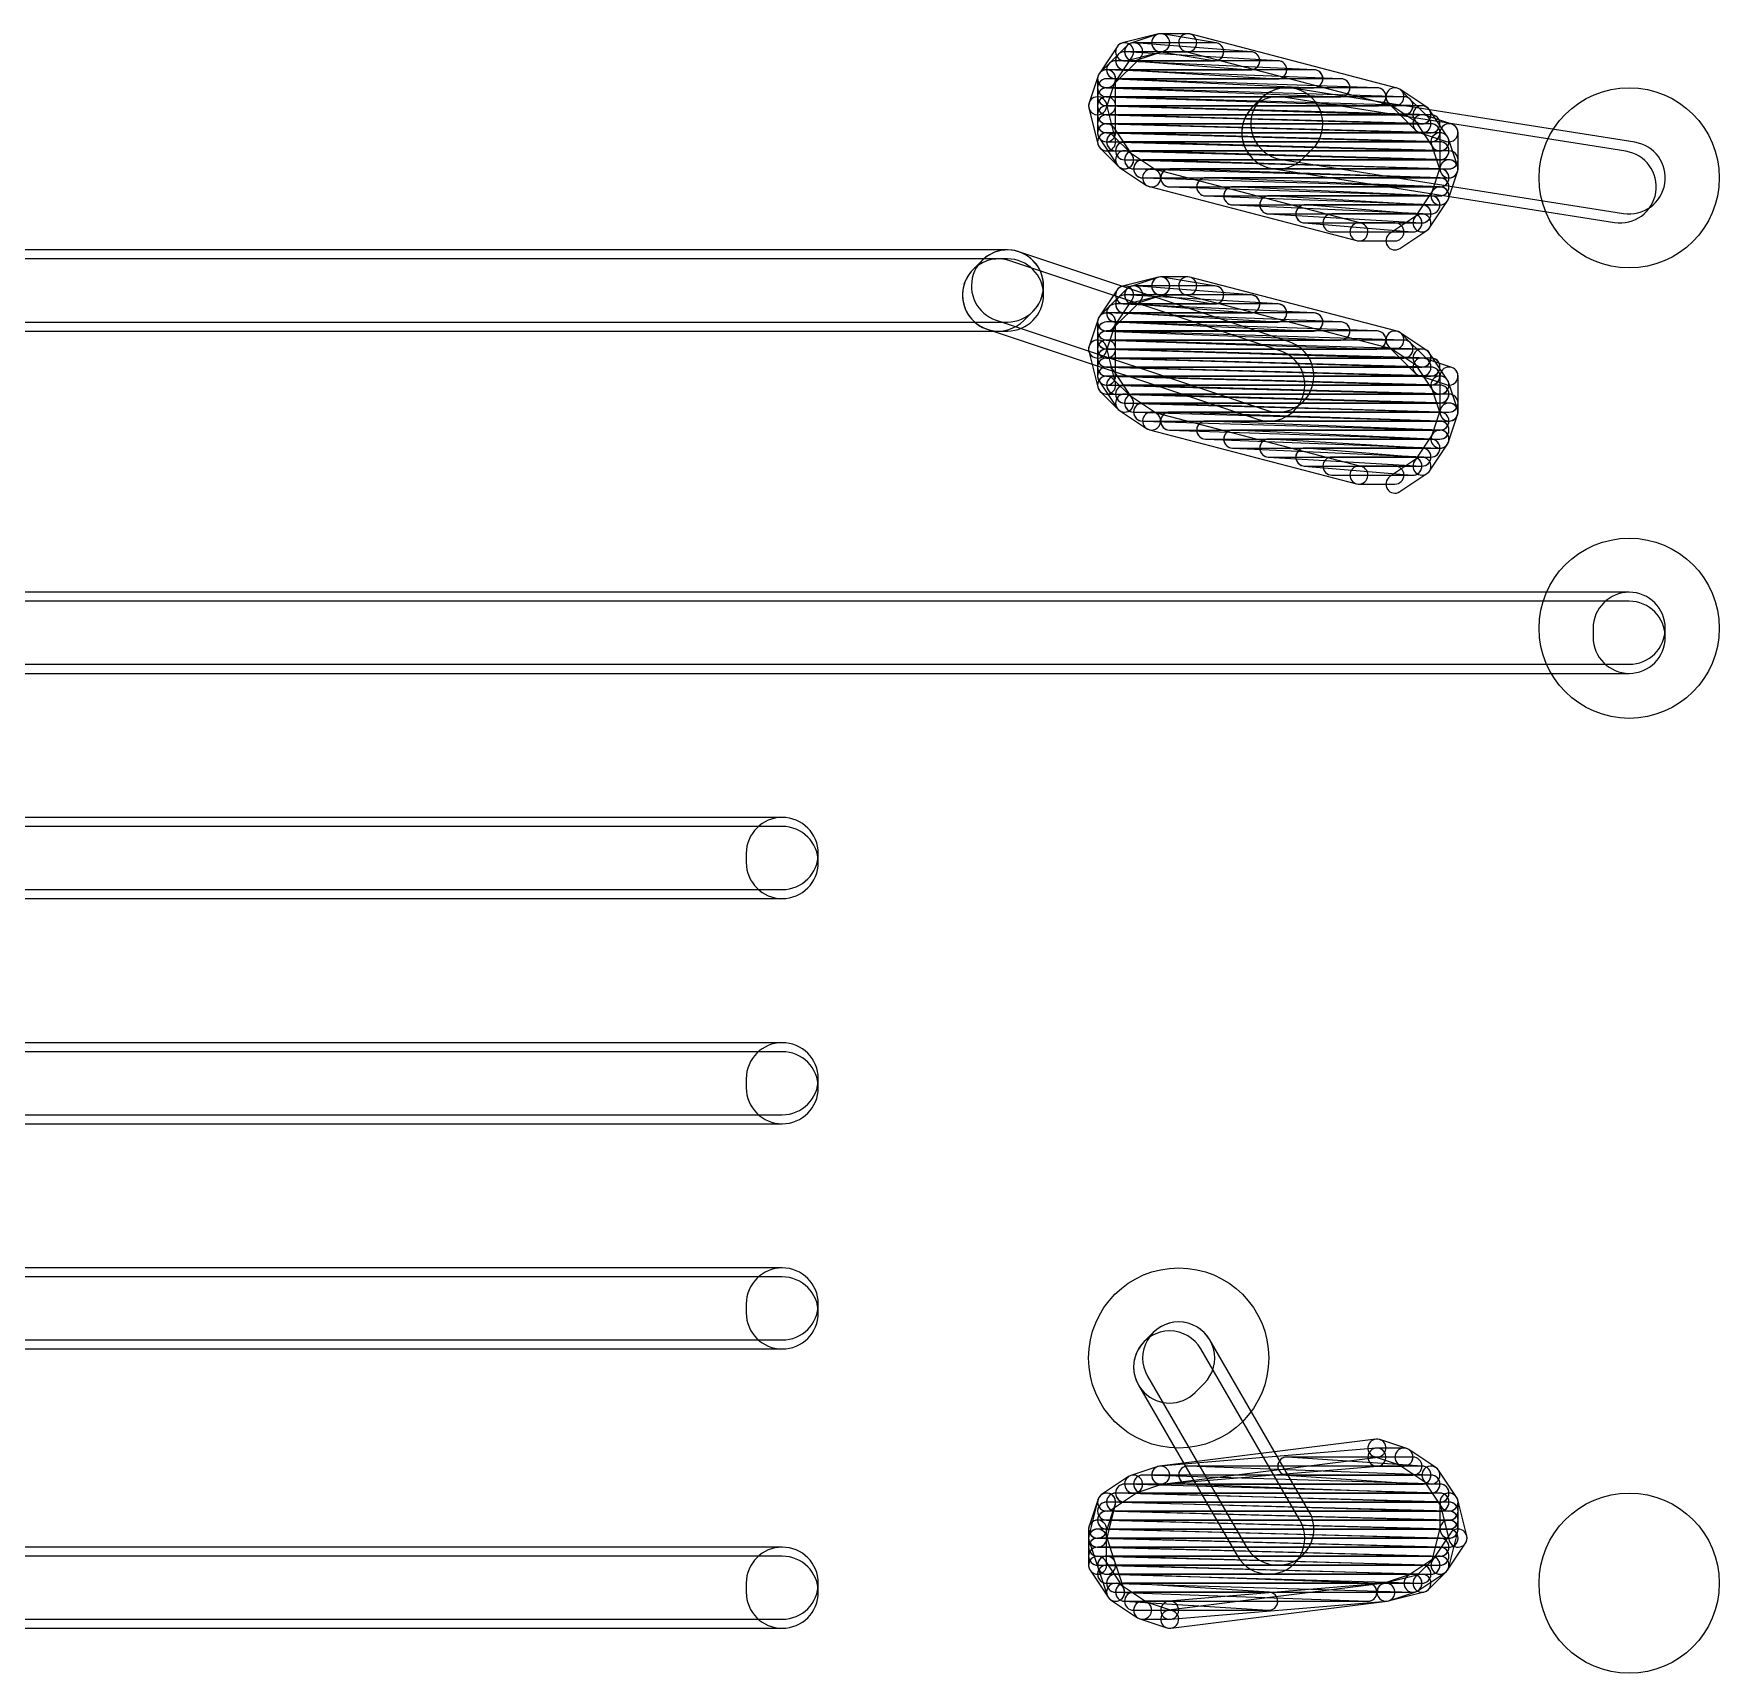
# Model space of a CAD drawing. Extents: x 2.7 to 76.1, y 3.1 to 47.6.
# Drawn here: x 70.28 to 75.032, y 12.182 to 16.805 of the extents above; entities that cross this region are included whole.
import ezdxf

# ---------------------------------------------------------------- set-up
doc = ezdxf.new("R2010")
doc.units = 0

msp = doc.modelspace()

# ---------------------------------------------------------------- linework, layer by layer
for points in [[(73.36262, 16.77245), (73.28642, 16.69625, 1), (73.322375, 16.660295), (73.398575, 16.736495, 1)], [(73.334045, 16.768575), (73.283245, 16.692375, 1), (73.32555, 16.66417), (73.37635, 16.74037, 1)], [(73.45063, 16.80454), (73.34903, 16.77914, 1), (73.361365, 16.729805), (73.462965, 16.755205, 1)], [(73.448755, 16.803995), (73.372555, 16.778595, 1), (73.38864, 16.73035), (73.46484, 16.75575, 1)], [(73.71275, 16.754425), (73.38255, 16.779825, 1), (73.378645, 16.72912), (73.708845, 16.70372, 1)], [(73.3806, 16.72905), (73.6092, 16.72905, 1), (73.6092, 16.7799), (73.3806, 16.7799, 1)], [(73.613375, 16.77955), (73.460975, 16.80495, 1), (73.45262, 16.754795), (73.60502, 16.729395, 1)], [(73.533, 16.8053), (73.4568, 16.8053, 1), (73.4568, 16.75445), (73.533, 16.75445, 1)], [(73.533, 16.8053), (73.4568, 16.8053, 1), (73.4568, 16.75445), (73.533, 16.75445, 1)], [(74.123615, 16.652075), (73.539415, 16.804475, 1), (73.52658, 16.75527), (74.11078, 16.60287, 1)], [(74.123615, 16.652075), (73.539415, 16.804475, 1), (73.52658, 16.75527), (74.11078, 16.60287, 1)], [(73.88975, 16.70367), (73.33095, 16.72907, 1), (73.328645, 16.678275), (73.887445, 16.652875, 1)], [(73.3298, 16.67825), (73.787, 16.67825, 1), (73.787, 16.7291), (73.3298, 16.7291, 1)], [(73.78849, 16.729055), (73.35669, 16.754455, 1), (73.353705, 16.70369), (73.785505, 16.67829, 1)], [(73.3552, 16.70365), (73.7108, 16.70365, 1), (73.7108, 16.7545), (73.3552, 16.7545, 1)], [(73.280275, 16.686315), (73.254875, 16.610115, 1), (73.30312, 16.59403), (73.32852, 16.67023, 1)], [(73.965775, 16.67828), (73.305375, 16.70368, 1), (73.30342, 16.652865), (73.96382, 16.627465, 1)], [(73.3044, 16.65285), (73.8886, 16.65285, 1), (73.8886, 16.7037), (73.3044, 16.7037, 1)], [(73.278975, 16.678275), (73.278975, 16.602075, 1), (73.329825, 16.602075), (73.329825, 16.678275, 1)], [(74.067245, 16.652885), (73.305245, 16.678285, 1), (73.30355, 16.62746), (74.06555, 16.60206, 1)], [(74.14337, 16.627485), (73.30517, 16.652885, 1), (73.303625, 16.60206), (74.141825, 16.57666, 1)], [(73.3044, 16.62745), (73.9648, 16.62745, 1), (73.9648, 16.6783), (73.3044, 16.6783, 1)], [(73.3044, 16.60205), (74.0664, 16.60205, 1), (74.0664, 16.6529), (73.3044, 16.6529, 1)], [(73.74054, 16.62313), (73.71514, 16.59773, 1), (73.858855, 16.454015), (73.884255, 16.479415, 1)], [(74.793445, 16.499255), (73.828245, 16.651655, 1), (73.79655, 16.45089), (74.76175, 16.29849, 1)], [(74.211375, 16.56925), (74.135175, 16.64545, 1), (74.09922, 16.609495), (74.17542, 16.533295, 1)], [(74.2075, 16.597825), (74.1313, 16.648625, 1), (74.103095, 16.60632), (74.179295, 16.55552, 1)], [(73.25433, 16.595905), (73.27973, 16.494305, 1), (73.329065, 16.50664), (73.303665, 16.60824, 1)], [(74.219505, 16.57669), (73.305105, 16.60209, 1), (73.30369, 16.551255), (74.21809, 16.525855, 1)], [(73.3044, 16.57665), (74.1426, 16.57665, 1), (74.1426, 16.6275), (73.3044, 16.6275, 1)], [(73.278975, 16.602075), (73.278975, 16.525875, 1), (73.329825, 16.525875), (73.329825, 16.602075, 1)], [(74.194125, 16.602085), (73.305125, 16.627485, 1), (73.30367, 16.57666), (74.19267, 16.55126, 1)], [(73.3044, 16.55125), (74.1934, 16.55125, 1), (74.1934, 16.6021), (73.3044, 16.6021, 1)], [(73.77115, 16.42549), (74.73635, 16.27309, 1), (74.768045, 16.473855), (73.802845, 16.626255, 1)], [(74.26535, 16.514575), (74.21455, 16.590775, 1), (74.172245, 16.56257), (74.223045, 16.48637, 1)], [(74.219505, 16.55129), (73.305105, 16.57669, 1), (73.30369, 16.525855), (74.21809, 16.500455, 1)], [(74.244885, 16.52589), (73.305085, 16.55129, 1), (73.30371, 16.500455), (74.24351, 16.475055, 1)], [(73.3044, 16.52585), (74.2188, 16.52585, 1), (74.2188, 16.5767), (73.3044, 16.5767, 1)], [(73.3044, 16.50045), (74.2188, 16.50045, 1), (74.2188, 16.5513), (73.3044, 16.5513, 1)], [(73.283245, 16.51177), (73.334045, 16.43557, 1), (73.37635, 16.463775), (73.32555, 16.539975, 1)], [(74.27764, 16.549995), (74.20144, 16.575395, 1), (74.185355, 16.52715), (74.261555, 16.50175, 1)], [(74.295025, 16.424275), (74.295025, 16.525875, 1), (74.244175, 16.525875), (74.244175, 16.424275, 1)], [(73.28642, 16.482495), (73.33722, 16.431695, 1), (73.373175, 16.46765), (73.322375, 16.51845, 1)], [(74.2442, 16.5259), (73.3044, 16.5259, 1), (73.3044, 16.47505), (74.2442, 16.47505, 1)], [(73.3044, 16.47505), (74.2442, 16.47505, 1), (74.2442, 16.5259), (73.3044, 16.5259, 1)], [(74.244905, 16.50049), (73.330505, 16.52589, 1), (73.32909, 16.475055), (74.24349, 16.449655, 1)], [(73.3298, 16.47505), (74.2442, 16.47505, 1), (74.2442, 16.5259), (73.3298, 16.5259, 1)], [(74.270305, 16.47509), (73.355905, 16.50049, 1), (73.35449, 16.449655), (74.26889, 16.424255, 1)], [(73.3552, 16.44965), (74.2442, 16.44965, 1), (74.2442, 16.5005), (73.3552, 16.5005, 1)], [(74.29372, 16.432315), (74.26832, 16.508515, 1), (74.220075, 16.49243), (74.245475, 16.41623, 1)], [(73.341095, 16.42852), (73.417295, 16.37772, 1), (73.4455, 16.420025), (73.3693, 16.470825, 1)], [(73.341095, 16.42852), (73.417295, 16.37772, 1), (73.4455, 16.420025), (73.3693, 16.470825, 1)], [(73.3806, 16.42425), (74.2696, 16.42425, 1), (74.2696, 16.4751), (73.3806, 16.4751, 1)], [(74.270325, 16.449685), (73.381325, 16.475085, 1), (73.37987, 16.42426), (74.26887, 16.39886, 1)], [(74.24497, 16.424285), (73.40677, 16.449685, 1), (73.405225, 16.39886), (74.243425, 16.37346, 1)], [(73.406, 16.39885), (74.2696, 16.39885, 1), (74.2696, 16.4497), (73.406, 16.4497, 1)], [(74.26832, 16.34003), (74.29372, 16.41623, 1), (74.245475, 16.432315), (74.220075, 16.356115, 1)], [(74.26832, 16.34003), (74.29372, 16.41623, 1), (74.245475, 16.432315), (74.220075, 16.356115, 1)], [(73.42498, 16.37427), (74.00918, 16.22187, 1), (74.022015, 16.271075), (73.437815, 16.423475, 1)], [(73.42498, 16.37427), (74.00918, 16.22187, 1), (74.022015, 16.271075), (73.437815, 16.423475, 1)], [(74.245045, 16.398885), (73.483045, 16.424285, 1), (73.48135, 16.37346), (74.24335, 16.34806, 1)], [(73.4822, 16.37345), (74.2442, 16.37345, 1), (74.2442, 16.4243), (73.4822, 16.4243, 1)], [(74.245175, 16.37348), (73.584775, 16.39888, 1), (73.58282, 16.348065), (74.24322, 16.322665, 1)], [(73.5838, 16.34805), (74.2442, 16.34805, 1), (74.2442, 16.3989), (73.5838, 16.3989, 1)], [(74.21995, 16.34807), (73.66115, 16.37347, 1), (73.658845, 16.322675), (74.217645, 16.297275, 1)], [(73.66, 16.32265), (74.2442, 16.32265, 1), (74.2442, 16.3735), (73.66, 16.3735, 1)], [(74.19489, 16.322655), (73.76309, 16.348055, 1), (73.760105, 16.29729), (74.191905, 16.27189, 1)], [(73.7616, 16.29725), (74.2188, 16.29725, 1), (74.2188, 16.3481), (73.7616, 16.3481, 1)], [(74.21455, 16.25777), (74.26535, 16.33397, 1), (74.223045, 16.362175), (74.172245, 16.285975, 1)], [(74.21455, 16.25777), (74.26535, 16.33397, 1), (74.223045, 16.362175), (74.172245, 16.285975, 1)], [(74.17011, 16.29721), (73.86531, 16.32261, 1), (73.861085, 16.271935), (74.165885, 16.246535, 1)], [(73.8632, 16.27185), (74.1934, 16.27185, 1), (74.1934, 16.3227), (73.8632, 16.3227, 1)], [(73.9394, 16.24645), (74.168, 16.24645, 1), (74.168, 16.2973), (73.9394, 16.2973, 1)], [(74.0156, 16.22105), (74.1172, 16.22105, 1), (74.1172, 16.2719), (74.0156, 16.2719, 1)], [(74.0156, 16.22105), (74.1172, 16.22105, 1), (74.1172, 16.2719), (74.0156, 16.2719, 1)], [(74.1313, 16.19992), (74.2075, 16.25072, 1), (74.179295, 16.293025), (74.103095, 16.242225, 1)], [(74.1313, 16.19992), (74.2075, 16.25072, 1), (74.179295, 16.293025), (74.103095, 16.242225, 1)], [(73.025, 16.1957), (65.8876, 16.1957, 1), (65.8876, 15.99245), (73.025, 15.99245, 1)], [(65.8876, 15.96705), (73.025, 15.96705, 1), (73.025, 16.1703), (65.8876, 16.1703, 1)], [(72.96746, 15.972265), (73.72946, 15.718265, 1), (73.793735, 15.91108), (73.031735, 16.16508, 1)], [(72.95314, 16.16593), (72.92774, 16.14053, 1), (73.071455, 15.996815), (73.096855, 16.022215, 1)], [(73.819135, 15.93648), (73.057135, 16.19048, 1), (72.99286, 15.997665), (73.75486, 15.743665, 1)], [(73.45063, 16.11874), (73.34903, 16.09334, 1), (73.361365, 16.044005), (73.462965, 16.069405, 1)], [(73.448755, 16.118195), (73.372555, 16.092795, 1), (73.38864, 16.04455), (73.46484, 16.06995, 1)], [(73.613375, 16.09375), (73.460975, 16.11915, 1), (73.45262, 16.068995), (73.60502, 16.043595, 1)], [(73.533, 16.1195), (73.4568, 16.1195, 1), (73.4568, 16.06865), (73.533, 16.06865, 1)], [(73.533, 16.1195), (73.4568, 16.1195, 1), (73.4568, 16.06865), (73.533, 16.06865, 1)], [(74.123615, 15.966275), (73.539415, 16.118675, 1), (73.52658, 16.06947), (74.11078, 15.91707, 1)], [(74.123615, 15.966275), (73.539415, 16.118675, 1), (73.52658, 16.06947), (74.11078, 15.91707, 1)], [(73.36262, 16.08665), (73.28642, 16.01045, 1), (73.322375, 15.974495), (73.398575, 16.050695, 1)], [(73.334045, 16.082775), (73.283245, 16.006575, 1), (73.32555, 15.97837), (73.37635, 16.05457, 1)], [(73.78849, 16.043255), (73.35669, 16.068655, 1), (73.353705, 16.01789), (73.785505, 15.99249, 1)], [(73.3552, 16.01785), (73.7108, 16.01785, 1), (73.7108, 16.0687), (73.3552, 16.0687, 1)], [(73.71275, 16.068625), (73.38255, 16.094025, 1), (73.378645, 16.04332), (73.708845, 16.01792, 1)], [(73.3806, 16.04325), (73.6092, 16.04325, 1), (73.6092, 16.0941), (73.3806, 16.0941, 1)], [(73.280275, 16.000515), (73.254875, 15.924315, 1), (73.30312, 15.90823), (73.32852, 15.98443, 1)], [(73.965775, 15.99248), (73.305375, 16.01788, 1), (73.30342, 15.967065), (73.96382, 15.941665, 1)], [(73.3044, 15.96705), (73.8886, 15.96705, 1), (73.8886, 16.0179), (73.3044, 16.0179, 1)], [(73.278975, 15.992475), (73.278975, 15.916275, 1), (73.329825, 15.916275), (73.329825, 15.992475, 1)], [(73.88975, 16.01787), (73.33095, 16.04327, 1), (73.328645, 15.992475), (73.887445, 15.967075, 1)], [(73.3298, 15.99245), (73.787, 15.99245, 1), (73.787, 16.0433), (73.3298, 16.0433, 1)], [(74.067245, 15.967085), (73.305245, 15.992485, 1), (73.30355, 15.94166), (74.06555, 15.91626, 1)], [(74.14337, 15.941685), (73.30517, 15.967085, 1), (73.303625, 15.91626), (74.141825, 15.89086, 1)], [(73.3044, 15.94165), (73.9648, 15.94165, 1), (73.9648, 15.9925), (73.3044, 15.9925, 1)], [(73.3044, 15.91625), (74.0664, 15.91625, 1), (74.0664, 15.9671), (73.3044, 15.9671, 1)], [(74.211375, 15.88345), (74.135175, 15.95965, 1), (74.09922, 15.923695), (74.17542, 15.847495, 1)], [(74.2075, 15.912025), (74.1313, 15.962825, 1), (74.103095, 15.92052), (74.179295, 15.86972, 1)], [(73.25433, 15.910105), (73.27973, 15.808505, 1), (73.329065, 15.82084), (73.303665, 15.92244, 1)], [(73.3044, 15.89085), (74.1426, 15.89085, 1), (74.1426, 15.9417), (73.3044, 15.9417, 1)], [(73.278975, 15.916275), (73.278975, 15.840075, 1), (73.329825, 15.840075), (73.329825, 15.916275, 1)], [(74.194125, 15.916285), (73.305125, 15.941685, 1), (73.30367, 15.89086), (74.19267, 15.86546, 1)], [(74.219505, 15.89089), (73.305105, 15.91629, 1), (73.30369, 15.865455), (74.21809, 15.840055, 1)], [(74.219505, 15.86549), (73.305105, 15.89089, 1), (73.30369, 15.840055), (74.21809, 15.814655, 1)], [(73.3044, 15.86545), (74.1934, 15.86545, 1), (74.1934, 15.9163), (73.3044, 15.9163, 1)], [(73.3044, 15.84005), (74.2188, 15.84005, 1), (74.2188, 15.8909), (73.3044, 15.8909, 1)], [(74.27764, 15.864195), (74.20144, 15.889595, 1), (74.185355, 15.84135), (74.261555, 15.81595, 1)], [(74.26535, 15.828775), (74.21455, 15.904975, 1), (74.172245, 15.87677), (74.223045, 15.80057, 1)], [(74.244885, 15.84009), (73.305085, 15.86549, 1), (73.30371, 15.814655), (74.24351, 15.789255, 1)], [(73.28642, 15.796695), (73.33722, 15.745895, 1), (73.373175, 15.78185), (73.322375, 15.83265, 1)], [(73.3044, 15.81465), (74.2188, 15.81465, 1), (74.2188, 15.8655), (73.3044, 15.8655, 1)], [(73.283245, 15.82597), (73.334045, 15.74977, 1), (73.37635, 15.777975), (73.32555, 15.854175, 1)], [(74.2442, 15.8401), (73.3044, 15.8401, 1), (73.3044, 15.78925), (74.2442, 15.78925, 1)], [(73.3044, 15.78925), (74.2442, 15.78925, 1), (74.2442, 15.8401), (73.3044, 15.8401, 1)], [(74.244905, 15.81469), (73.330505, 15.84009, 1), (73.32909, 15.789255), (74.24349, 15.763855, 1)], [(73.3298, 15.78925), (74.2442, 15.78925, 1), (74.2442, 15.8401), (73.3298, 15.8401, 1)], [(74.29372, 15.746515), (74.26832, 15.822715, 1), (74.220075, 15.80663), (74.245475, 15.73043, 1)], [(74.295025, 15.738475), (74.295025, 15.840075, 1), (74.244175, 15.840075), (74.244175, 15.738475, 1)], [(74.270305, 15.78929), (73.355905, 15.81469, 1), (73.35449, 15.763855), (74.26889, 15.738455, 1)], [(73.3552, 15.76385), (74.2442, 15.76385, 1), (74.2442, 15.8147), (73.3552, 15.8147, 1)], [(73.341095, 15.74272), (73.417295, 15.69192, 1), (73.4455, 15.734225), (73.3693, 15.785025, 1)], [(73.341095, 15.74272), (73.417295, 15.69192, 1), (73.4455, 15.734225), (73.3693, 15.785025, 1)], [(73.3806, 15.73845), (74.2696, 15.73845, 1), (74.2696, 15.7893), (73.3806, 15.7893, 1)], [(74.270325, 15.763885), (73.381325, 15.789285, 1), (73.37987, 15.73846), (74.26887, 15.71306, 1)], [(74.24497, 15.738485), (73.40677, 15.763885, 1), (73.405225, 15.71306), (74.243425, 15.68766, 1)], [(73.406, 15.71305), (74.2696, 15.71305, 1), (74.2696, 15.7639), (73.406, 15.7639, 1)], [(73.42498, 15.68847), (74.00918, 15.53607, 1), (74.022015, 15.585275), (73.437815, 15.737675, 1)], [(73.42498, 15.68847), (74.00918, 15.53607, 1), (74.022015, 15.585275), (73.437815, 15.737675, 1)], [(74.245045, 15.713085), (73.483045, 15.738485, 1), (73.48135, 15.68766), (74.24335, 15.66226, 1)], [(73.4822, 15.68765), (74.2442, 15.68765, 1), (74.2442, 15.7385), (73.4822, 15.7385, 1)], [(74.26832, 15.65423), (74.29372, 15.73043, 1), (74.245475, 15.746515), (74.220075, 15.670315, 1)], [(74.26832, 15.65423), (74.29372, 15.73043, 1), (74.245475, 15.746515), (74.220075, 15.670315, 1)], [(74.245175, 15.68768), (73.584775, 15.71308, 1), (73.58282, 15.662265), (74.24322, 15.636865, 1)], [(73.5838, 15.66225), (74.2442, 15.66225, 1), (74.2442, 15.7131), (73.5838, 15.7131, 1)], [(74.21995, 15.66227), (73.66115, 15.68767, 1), (73.658845, 15.636875), (74.217645, 15.611475, 1)], [(73.66, 15.63685), (74.2442, 15.63685, 1), (74.2442, 15.6877), (73.66, 15.6877, 1)], [(74.21455, 15.57197), (74.26535, 15.64817, 1), (74.223045, 15.676375), (74.172245, 15.600175, 1)], [(74.21455, 15.57197), (74.26535, 15.64817, 1), (74.223045, 15.676375), (74.172245, 15.600175, 1)], [(74.19489, 15.636855), (73.76309, 15.662255, 1), (73.760105, 15.61149), (74.191905, 15.58609, 1)], [(73.7616, 15.61145), (74.2188, 15.61145, 1), (74.2188, 15.6623), (73.7616, 15.6623, 1)], [(74.17011, 15.61141), (73.86531, 15.63681, 1), (73.861085, 15.586135), (74.165885, 15.560735, 1)], [(73.8632, 15.58605), (74.1934, 15.58605, 1), (74.1934, 15.6369), (73.8632, 15.6369, 1)], [(73.9394, 15.56065), (74.168, 15.56065, 1), (74.168, 15.6115), (73.9394, 15.6115, 1)], [(74.0156, 15.53525), (74.1172, 15.53525, 1), (74.1172, 15.5861), (74.0156, 15.5861, 1)], [(74.0156, 15.53525), (74.1172, 15.53525, 1), (74.1172, 15.5861), (74.0156, 15.5861, 1)], [(74.1313, 15.51412), (74.2075, 15.56492, 1), (74.179295, 15.607225), (74.103095, 15.556425, 1)], [(74.1313, 15.51412), (74.2075, 15.56492, 1), (74.179295, 15.607225), (74.103095, 15.556425, 1)], [(74.7776, 15.2305), (66.04, 15.2305, 1), (66.04, 15.02725), (74.7776, 15.02725, 1)], [(74.879225, 15.103475), (74.879225, 15.128875, 1), (74.675975, 15.128875), (74.675975, 15.103475, 1)], [(66.04, 15.00185), (74.7776, 15.00185, 1), (74.7776, 15.2051), (66.04, 15.2051, 1)], [(72.39, 14.5955), (67.1576, 14.5955, 1), (67.1576, 14.39225), (72.39, 14.39225, 1)], [(72.491625, 14.468475), (72.491625, 14.493875, 1), (72.288375, 14.493875), (72.288375, 14.468475, 1)], [(67.1576, 14.36685), (72.39, 14.36685, 1), (72.39, 14.5701), (67.1576, 14.5701, 1)], [(72.39, 13.9605), (67.1576, 13.9605, 1), (67.1576, 13.75725), (72.39, 13.75725, 1)], [(67.1576, 13.73185), (72.39, 13.73185, 1), (72.39, 13.9351), (67.1576, 13.9351, 1)], [(72.491625, 13.833475), (72.491625, 13.858875, 1), (72.288375, 13.858875), (72.288375, 13.833475, 1)], [(72.39, 13.3255), (67.1576, 13.3255, 1), (67.1576, 13.12225), (72.39, 13.12225, 1)], [(72.491625, 13.198475), (72.491625, 13.223875, 1), (72.288375, 13.223875), (72.288375, 13.198475, 1)], [(67.1576, 13.09685), (72.39, 13.09685, 1), (72.39, 13.3001), (67.1576, 13.3001, 1)], [(73.43574, 13.14333), (73.41034, 13.11793, 1), (73.554055, 12.974215), (73.579455, 12.999615, 1)], [(73.874945, 12.63979), (73.595545, 13.12239, 1), (73.41965, 13.020555), (73.69905, 12.537955, 1)], [(73.39425, 12.995155), (73.67365, 12.512555, 1), (73.849545, 12.61439), (73.570145, 13.09699, 1)], [(74.063245, 12.8427), (73.453645, 12.7665, 1), (73.45995, 12.716045), (74.06955, 12.792245, 1)], [(74.15064, 12.816195), (74.07444, 12.841595, 1), (74.058355, 12.79335), (74.134555, 12.76795, 1)], [(74.064285, 12.81741), (73.454685, 12.76661, 1), (73.45891, 12.715935), (74.06851, 12.766735, 1)], [(74.19509, 12.76664), (73.81409, 12.79204, 1), (73.810705, 12.741305), (74.191705, 12.715905, 1)], [(73.8124, 12.74125), (74.168, 12.74125, 1), (74.168, 12.7921), (73.8124, 12.7921, 1)], [(74.1426, 12.8175), (74.0664, 12.8175, 1), (74.0664, 12.76665), (74.1426, 12.76665, 1)], [(74.2329, 12.762425), (74.1567, 12.813225, 1), (74.128495, 12.77092), (74.204695, 12.72012, 1)], [(74.2329, 12.762425), (74.1567, 12.813225, 1), (74.128495, 12.77092), (74.204695, 12.72012, 1)], [(73.366495, 12.737025), (73.290295, 12.686225, 1), (73.3185, 12.64392), (73.3947, 12.69472, 1)], [(73.366495, 12.737025), (73.290295, 12.686225, 1), (73.3185, 12.64392), (73.3947, 12.69472, 1)], [(73.448755, 12.765395), (73.372555, 12.739995, 1), (73.38864, 12.69175), (73.46484, 12.71715, 1)], [(73.448755, 12.765395), (73.372555, 12.739995, 1), (73.38864, 12.69175), (73.46484, 12.71715, 1)], [(74.24497, 12.715885), (73.40677, 12.741285, 1), (73.405225, 12.69046), (74.243425, 12.66506, 1)], [(73.406, 12.69045), (74.2188, 12.69045, 1), (74.2188, 12.7413), (73.406, 12.7413, 1)], [(74.21974, 12.74128), (73.53394, 12.76668, 1), (73.532055, 12.715865), (74.217855, 12.690465, 1)], [(73.533, 12.71585), (74.1934, 12.71585, 1), (74.1934, 12.7667), (73.533, 12.7667, 1)], [(74.29075, 12.679175), (74.23995, 12.755375, 1), (74.197645, 12.72717), (74.248445, 12.65097, 1)], [(74.29075, 12.679175), (74.23995, 12.755375, 1), (74.197645, 12.72717), (74.248445, 12.65097, 1)], [(73.280275, 12.673115), (73.254875, 12.596915, 1), (73.30312, 12.58083), (73.32852, 12.65703, 1)], [(73.27973, 12.67124), (73.25433, 12.56964, 1), (73.303665, 12.557305), (73.329065, 12.658905, 1)], [(74.270285, 12.66509), (73.330485, 12.69049, 1), (73.32911, 12.639655), (74.26891, 12.614255, 1)], [(73.3298, 12.63965), (74.2442, 12.63965, 1), (74.2442, 12.6905), (73.3298, 12.6905, 1)], [(73.3552, 12.66505), (74.2442, 12.66505, 1), (74.2442, 12.7159), (73.3552, 12.7159, 1)], [(74.244925, 12.690485), (73.355925, 12.715885, 1), (73.35447, 12.66506), (74.24347, 12.63966, 1)], [(74.319665, 12.56964), (74.294265, 12.67124, 1), (74.24493, 12.658905), (74.27033, 12.557305, 1)], [(74.295025, 12.588875), (74.295025, 12.665075, 1), (74.244175, 12.665075), (74.244175, 12.588875, 1)], [(74.270265, 12.63969), (73.305065, 12.66509, 1), (73.30373, 12.614255), (74.26893, 12.588855, 1)], [(73.3044, 12.61425), (74.2696, 12.61425, 1), (74.2696, 12.6651), (73.3044, 12.6651, 1)], [(74.27025, 12.58889), (73.27965, 12.61429, 1), (73.278345, 12.563455), (74.268945, 12.538055, 1)], [(73.279, 12.56345), (74.2696, 12.56345, 1), (74.2696, 12.6143), (73.279, 12.6143, 1)], [(73.253575, 12.588875), (73.253575, 12.487275, 1), (73.304425, 12.487275), (73.304425, 12.588875, 1)], [(74.270265, 12.61429), (73.305065, 12.63969, 1), (73.30373, 12.588855), (74.26893, 12.563455, 1)], [(73.3044, 12.58885), (74.2696, 12.58885, 1), (74.2696, 12.6397), (73.3044, 12.6397, 1)], [(74.2696, 12.6397), (73.3044, 12.6397, 1), (73.3044, 12.58885), (74.2696, 12.58885, 1)], [(73.3044, 12.58885), (74.2696, 12.58885, 1), (74.2696, 12.6397), (73.3044, 12.6397, 1)], [(74.268865, 12.481105), (74.294265, 12.582705, 1), (74.24493, 12.59504), (74.21953, 12.49344, 1)], [(73.254875, 12.55543), (73.280275, 12.47923, 1), (73.32852, 12.495315), (73.30312, 12.571515, 1)], [(74.244865, 12.56349), (73.279665, 12.58889, 1), (73.27833, 12.538055), (74.24353, 12.512655, 1)], [(74.244865, 12.53809), (73.279665, 12.56349, 1), (73.27833, 12.512655), (74.24353, 12.487255, 1)], [(73.279, 12.53805), (74.2696, 12.53805, 1), (74.2696, 12.5889), (73.279, 12.5889, 1)], [(73.279, 12.51265), (74.2442, 12.51265, 1), (74.2442, 12.5635), (73.279, 12.5635, 1)], [(74.26535, 12.47317), (74.31615, 12.54937, 1), (74.273845, 12.577575), (74.223045, 12.501375, 1)], [(72.39, 12.5381), (67.1576, 12.5381, 1), (67.1576, 12.33485), (72.39, 12.33485, 1)], [(67.1576, 12.30945), (72.39, 12.30945, 1), (72.39, 12.5127), (67.1576, 12.5127, 1)], [(72.491625, 12.411075), (72.491625, 12.436475, 1), (72.288375, 12.436475), (72.288375, 12.411075, 1)], [(74.219485, 12.51269), (73.279685, 12.53809, 1), (73.27831, 12.487255), (74.21811, 12.461855, 1)], [(73.279, 12.48725), (74.2442, 12.48725, 1), (74.2442, 12.5381), (73.279, 12.5381, 1)], [(73.257845, 12.47317), (73.308645, 12.39697, 1), (73.35095, 12.425175), (73.30015, 12.501375, 1)], [(73.280275, 12.47923), (73.305675, 12.40303, 1), (73.35392, 12.419115), (73.32852, 12.495315, 1)], [(73.3044, 12.46185), (74.2188, 12.46185, 1), (74.2188, 12.5127), (73.3044, 12.5127, 1)], [(74.194125, 12.487285), (73.305125, 12.512685, 1), (73.30367, 12.46186), (74.19267, 12.43646, 1)], [(74.1821, 12.41532), (74.2583, 12.46612, 1), (74.230095, 12.508425), (74.153895, 12.457625, 1)], [(74.211375, 12.418495), (74.262175, 12.469295, 1), (74.22622, 12.50525), (74.17542, 12.45445, 1)], [(74.168745, 12.461885), (73.305145, 12.487285, 1), (73.30365, 12.43646), (74.16725, 12.41106, 1)], [(73.3044, 12.43645), (74.1934, 12.43645, 1), (74.1934, 12.4873), (73.3044, 12.4873, 1)], [(74.041905, 12.43648), (73.330705, 12.46188, 1), (73.32889, 12.411065), (74.04009, 12.385665, 1)], [(73.3298, 12.41105), (74.168, 12.41105, 1), (74.168, 12.4619), (73.3298, 12.4619, 1)], [(74.09984, 12.38695), (74.17604, 12.41235, 1), (74.159955, 12.460595), (74.083755, 12.435195, 1)], [(74.097965, 12.386405), (74.199565, 12.411805, 1), (74.18723, 12.46114), (74.08563, 12.43574, 1)], [(73.315695, 12.38992), (73.391895, 12.33912, 1), (73.4201, 12.381425), (73.3439, 12.432225, 1)], [(73.315695, 12.38992), (73.391895, 12.33912, 1), (73.4201, 12.381425), (73.3439, 12.432225, 1)], [(73.763185, 12.41105), (73.356785, 12.43645, 1), (73.35361, 12.385695), (73.76001, 12.360295, 1)], [(73.3552, 12.38565), (74.041, 12.38565, 1), (74.041, 12.4365), (73.3552, 12.4365, 1)], [(73.3806, 12.36025), (73.7616, 12.36025, 1), (73.7616, 12.4111), (73.3806, 12.4111, 1)], [(73.48431, 12.334935), (74.09391, 12.385735, 1), (74.089685, 12.43641), (73.480085, 12.38561, 1)], [(73.48535, 12.309645), (74.09495, 12.385845, 1), (74.088645, 12.4363), (73.479045, 12.3601, 1)], [(73.397955, 12.33615), (73.474155, 12.31075, 1), (73.49024, 12.358995), (73.41404, 12.384395, 1)], [(73.406, 12.33485), (73.4822, 12.33485, 1), (73.4822, 12.3857), (73.406, 12.3857, 1)]]:
    msp.add_lwpolyline(points, format="xyb", close=True)
for centre in [(74.7776, 16.398875), (74.7776, 15.128875), (73.5076, 13.071475), (74.7776, 12.436475)]:
    msp.add_circle(centre, 0.254)

doc.saveas('drawing.dxf')
